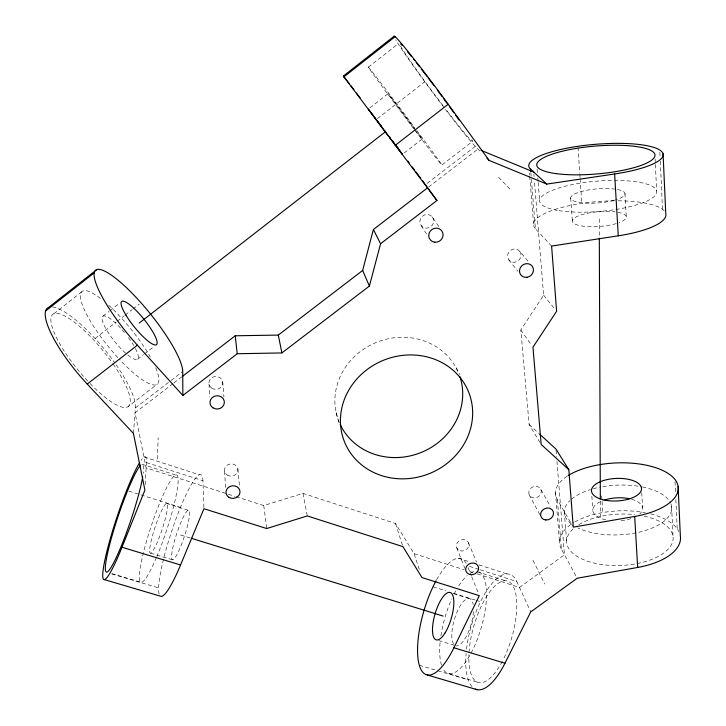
<?xml version="1.0" encoding="UTF-8"?>
<svg xmlns="http://www.w3.org/2000/svg" width="726" height="726" viewBox="0 0 726 726"><rect width="100%" height="100%" fill="white"/><g stroke="black" fill="none" stroke-linecap="round" stroke-linejoin="round"><path stroke-width="0.54" stroke-dasharray="3.63 2.72" d="M157.388 458.986L158.168 437.696M145.209 484.532L146.407 462.553A64.75 7.559 -71.4 0 0 141.08 460.32M133.43 433.395L135.444 407.885A67.709 17.932 50.6 0 0 116.006 364.615M540.035 442.57L529.109 424.483L520.832 329.985L543.602 295.183L534.418 180.919M53.887 313.696L82.936 290.926M368.309 67.191L398.193 43.769M103.038 316.091L109.063 311.39M109.925 310.719L119.4 303.332M370.024 107.784L388.174 93.627L416.098 130.344M95.079 338.516L116.269 322.017M117.149 321.328L124.219 315.828M125.099 315.138L132.159 309.639M133.04 308.949L139.22 304.14M377.357 118.692L424.783 81.766M137.559 359.288L143.576 354.633M144.429 353.97L153.885 346.656M404.146 153.004L422.26 138.984L417.287 131.96M90.042 383.51A59.568 15.772 50.6 0 0 128.393 406.424L157.379 384.099M414.845 130.281A61.274 0.753 53.1 0 0 441.835 165.029L472.481 141.425M135.444 407.885L170.238 381.105M171.136 380.415L182.734 371.494M427.233 183.342L475.294 146.362L481.701 152.859M173.042 383.591L135.054 412.804L146.117 467.862L235.042 496.348M173.922 382.911L181.872 376.794M428.567 187.072L477.971 149.075M236.104 496.684L263.765 505.55L303.005 493.39L395.525 523.5L414.074 553.684L419.583 570.3M112.094 573.676L141.28 582.343M448.94 673.71L478.978 682.631M111.55 573.912L158.631 587.897M419.319 665.288L436.698 670.443M437.787 670.77L468.206 679.799M150.6 553.167L172.661 559.864M438.731 640.586L454.204 645.278M180.511 534.953L190.239 537.957M128.829 491.094L180.484 507.338M433.032 586.771L445.964 590.837M453.514 593.215L475.076 599.994M476.156 600.329L480.467 601.691M166.49 503.399L188.297 510.26M453.686 593.705L468.769 598.442M175.565 474.995L141.842 464.186A56.964 6.652 -71.4 0 1 143.312 473.288M476.964 571.671L505.278 580.746M414.074 553.684L464.304 569.774M469.649 571.48L472.835 572.505M477.082 573.867L519.526 587.452L564.456 554.773L556.951 461.373M144.193 456.972L199.478 474.795M458.478 558.276L469.268 561.752M478.978 564.882L507.038 573.93M146.407 462.553L202.935 480.712L203.952 508.726M469.486 566.371L479.169 569.483M480.24 569.828L516.83 581.59L530.733 611.9M529.109 424.483L538.873 433.422M498.535 177.244L510.387 189.54M531.387 179.249L535.398 228.654L551.606 246.069M422.26 138.984L416.125 131.261M519.852 251.459A6.933 6.452 -40.1 0 1 514.888 262.213A6.933 6.452 -40.1 0 1 508.227 253.229A6.933 6.452 -40.1 0 1 519.852 251.459L528.582 261.85M543.602 295.183L555.254 309.557M508.799 259.835L517.937 271.306M415.553 130.508L388.174 93.627M520.832 329.985L531.677 345.367M432.36 217.047A7.042 6.725 -37.5 0 1 427.505 228.082A7.042 6.725 -37.5 0 1 420.436 218.816A7.042 6.725 -37.5 0 1 432.36 217.047L439.23 227.111M421.189 225.605L427.142 234.961M567.188 476.202A61.447 27.67 -2.7 0 0 557.387 499.688L572.705 526.187M540.952 489.596A6.443 5.672 -27.6 0 1 533.873 497.945A6.443 5.672 -27.6 0 1 530.243 488.807A6.443 5.672 -27.6 0 1 540.952 489.596L550.526 506.648M557.387 499.688L561.398 549.137L577.197 578.232M529.1 494.651L540.398 515.605M456.128 367.783L459.74 374.589M532.993 560.318L544.727 584.013M468.506 542.821L476.528 562.178M468.107 567.614L471.328 575.691M471.755 576.743L478.479 593.569M456.736 547.84L464.84 568.367M395.525 523.5L402.894 546.624M336.138 412.64L339.45 424.683M303.005 493.39L307.298 515.932M263.765 505.55L266.696 528.537M237.874 468.914L239.516 486.529M530.842 172.516L531.296 178.124M529.426 172.942L529.608 175.166M529.699 176.282L533.592 224.062M555.481 492.591L559.483 541.632M537.104 168.986L537.458 173.487M537.812 177.979L538.084 181.355M538.175 182.48L539.6 200.458M564.302 511.73L566.643 541.315M533.882 174.249L534.064 176.472M556.052 450.184L556.588 456.899M222.71 381.822L223.926 396.94M570.709 197.944L572.342 221.031M591.844 496.212L592.843 510.342M224.516 471.138L225.695 487.718M577.996 147.442L579.738 173.196M579.82 174.322L580.047 177.679M580.119 178.796L581.798 203.434M601.663 495.849L601.963 500.296M602.045 501.412L602.798 512.538M624.977 193.57L626.275 216.802M641.739 492.627L642.592 507.937M208.997 384.018L209.705 397.04M655.115 158.94L655.324 163.359M655.378 164.466L656.64 191.011M671.604 506.53L673.02 536.487M659.861 152.251L660.07 156.725M660.279 161.199L662.493 209.279M675.044 481.683L675.561 492.9M675.87 499.624L677.213 528.773M599.24 218.925L599.304 237.057M600.348 501.212L600.411 518.219M135.408 348.507A27.67 6.616 50.9 0 1 126.378 353.825M125.607 353.154A27.67 6.616 50.9 0 1 102.121 319.658A27.67 6.616 50.9 0 1 121.396 329.005M122.059 329.749A27.67 6.616 50.9 0 1 125.97 334.387M128.429 337.59A27.67 6.616 50.9 0 1 133.693 345.449M159.148 594.104A64.006 10.01 -71.8 0 1 177.87 513.908A64.006 10.01 -71.8 0 1 202.935 480.712M475.294 146.362A69.85 2.75 53.3 0 1 445.401 109.372M444.13 107.711A69.85 2.75 53.3 0 1 395.715 39.767M631.529 499.243A24.911 11.525 -2.5 0 1 639.788 513.899M630.921 518.645A24.911 11.525 -2.5 0 1 619.487 520.778M605.693 519.843A24.911 11.525 -2.5 0 1 603.714 500.287M52.417 306.916A67.709 17.932 50.6 0 1 114.762 362.846M561.398 549.137A60.557 29.212 -2.3 0 1 573.794 522.575M574.801 521.985A60.557 29.212 -2.3 0 1 645.205 512.701M650.678 513.908A60.557 29.212 -2.3 0 1 678.855 531.459M535.398 228.654A66.356 18.177 -4.5 0 1 614.641 200.812M618.071 200.803A66.356 18.177 -4.5 0 1 664.335 210.976M466.537 649.244A59.959 22.524 -74 0 1 489.397 586.726A59.959 22.524 -74 0 1 516.83 581.59M471.945 686.578A59.959 22.524 -74 0 1 466.11 653.518M339.414 422.831A64.596 59.414 -21.7 0 1 375.741 342.663A64.596 59.414 -21.7 0 1 458.623 373.055M436.644 579.738A60.594 20.673 -73.6 0 1 466.237 563.376M113.165 364.116A59.568 15.772 50.6 0 1 128.393 406.424M87.746 381.096A59.568 15.772 50.6 0 1 53.016 314.186A59.568 15.772 50.6 0 1 112.53 363.209M644.08 516.141A53.279 25.7 -2.3 0 1 666.931 550.399A53.279 25.7 -2.3 0 1 594.177 563.095A53.279 25.7 -2.3 0 1 573.685 528.419M578.849 524.662A53.279 25.7 -2.3 0 1 634.633 514.625M469.05 652.42A52.753 19.82 -74 0 1 506.775 580.891A52.753 19.82 -74 0 1 503.39 659.253M502.319 661.322A52.753 19.82 -74 0 1 468.932 654.553M471.855 139.528A61.447 2.423 53.3 0 1 445.682 109.218M443.041 105.76A61.447 2.423 53.3 0 1 400.516 46.056M617.781 212.273A27.053 7.405 -4.6 0 1 618.915 222.71M616.283 223.572A27.053 7.405 -4.6 0 1 579.938 225.641A27.053 7.405 -4.6 0 1 578.921 215.686A27.053 7.405 -4.6 0 1 615.094 211.865M453.659 644.107A24.602 8.721 -73.7 0 1 458.233 609.477A24.602 8.721 -73.7 0 1 473.17 604.567M473.425 611.601A24.602 8.721 -73.7 0 1 456.264 645.904M617.436 189.495A27.225 7.042 -4.7 0 1 614.904 200.077M613.942 200.34A27.225 7.042 -4.7 0 1 577.515 202.118A27.225 7.042 -4.7 0 1 578.141 192.535A27.225 7.042 -4.7 0 1 614.677 189.05M156.462 557.459A56.574 7.968 -71.6 0 1 143.167 553.802A56.574 7.968 -71.6 0 1 176.445 474.877A56.574 7.968 -71.6 0 1 156.898 556.425M155.718 367.764A59.723 14.284 50.9 0 1 119.436 359.334M117.921 357.7A59.723 14.284 50.9 0 1 81.312 301.644A59.723 14.284 50.9 0 1 101.431 299.139M108.673 305.256A59.723 14.284 50.9 0 1 150.327 357.02M416.706 130.362A61.274 0.753 53.1 0 1 441.835 165.029M413.575 128.602A61.274 0.753 53.1 0 1 368.254 67.028A61.274 0.753 53.1 0 1 414.664 127.622M670.878 503.78A53.751 24.884 -2.5 0 1 641.448 531.586A53.751 24.884 -2.5 0 1 577.869 527.938M571.389 523.99A53.751 24.884 -2.5 0 1 569.828 500.668M571.444 499.207A53.751 24.884 -2.5 0 1 590.383 489.605M593.333 488.734A53.751 24.884 -2.5 0 1 600.647 487.037M602.789 486.647A53.751 24.884 -2.5 0 1 641.439 486.774M642.446 486.964A53.751 24.884 -2.5 0 1 670.488 502.873M478.806 571.907A53.089 18.84 -73.7 0 1 477.844 637.927A53.089 18.84 -73.7 0 1 442.878 668.537M441.526 665.216A53.089 18.84 -73.7 0 1 440.31 640.323M440.909 635.794A53.089 18.84 -73.7 0 1 451.753 598.896M454.04 594.113A53.089 18.84 -73.7 0 1 456.073 590.302M458.687 585.946A53.089 18.84 -73.7 0 1 467.163 575.582M470.484 573.104A53.089 18.84 -73.7 0 1 475.911 571.326M211.783 388.165A6.951 6.434 -3.6 0 0 222.764 383.5A6.951 6.434 -3.6 0 0 213.008 377.057A6.951 6.434 -3.6 0 0 211.783 388.165M460.021 550.735A6.398 5.608 -22.3 0 0 468.878 544.246A6.398 5.608 -22.3 0 0 458.959 540.997A6.398 5.608 -22.3 0 0 460.021 550.735M227.211 475.067A6.77 6.126 -7 0 0 237.919 470.521A6.77 6.126 -7 0 0 228.445 464.477A6.77 6.126 -7 0 0 227.211 475.067M178.387 551.724A26.091 4.075 -71.8 0 0 189.241 510.795A26.091 4.075 -71.8 0 0 174.049 542.631A26.091 4.075 -71.8 0 0 178.387 551.724M156.099 544.917A26.209 3.694 -71.6 0 0 167.334 503.908A26.209 3.694 -71.6 0 0 152.415 535.988A26.209 3.694 -71.6 0 0 156.099 544.917M558.938 210.64A58.752 15.21 -4.7 0 0 655.442 195.112A58.752 15.21 -4.7 0 0 580.083 183.188A58.752 15.21 -4.7 0 0 558.938 210.64"/><path stroke-width="1.09" d="M182.761 376.122L235.197 335.784L278.294 335.085L362.655 270.453L373.382 229.507L427.668 187.762M182.861 395.461L182.734 371.494A67.99 15.137 51.1 0 0 138.648 300.174A67.99 15.137 51.1 0 0 94.071 274.319A67.99 15.137 51.1 0 0 137.377 345.195L182.861 395.461L237.23 353.743L281.888 352.936L369.389 286.062L380.578 243.755L436.934 200.512L428.331 188.669M139.628 462.553A64.75 7.559 -71.4 0 0 104.816 560.381A64.75 7.559 -71.4 0 0 121.986 547.25L144.91 490.086L133.43 433.395L87.238 384.063A67.709 17.932 50.6 0 1 48.751 307.316L96.758 269.627M104.245 579.575L161.145 596.382A64.006 10.01 -71.8 0 0 180.547 564.982L203.952 508.726L266.696 528.537L307.298 515.932L402.894 546.624L421.988 577.569L479.314 595.665L453.895 647.764A60.594 20.673 -73.6 0 1 419.102 664.499A60.594 20.673 -73.6 0 1 436.117 580.7M475.276 689.092A59.959 22.524 -74 0 0 504.969 663.228L530.733 611.9L577.197 578.232L637.673 567.46A60.557 29.212 -2.3 0 0 680.362 536.151L678.111 486.411M436.934 200.512L343.344 76.067L394.009 36.3A69.85 2.75 53.3 0 1 448.214 104.263L489.17 160.437L546.823 184.095L614.641 173.968A67.445 15.863 -4.9 0 0 660.841 150.772A67.445 15.863 -4.9 0 0 579.43 146.098A67.445 15.863 -4.9 0 0 530.57 169.149L530.751 171.39M45.638 310.973L94.226 272.84M343.861 76.911L395.171 36.645M139.265 323.034L385.397 131.787M87.238 384.063L137.377 345.195M395.18 145.363L448.214 104.263M568.131 475.594A61.447 27.67 -2.7 0 1 667.33 472.935A61.447 27.67 -2.7 0 1 634.687 516.44L573.259 527.149L568.83 469.686L555.962 449.067L539.681 434.166M663.074 153.83L665.778 213.707A66.356 18.177 -4.5 0 1 618.262 235.814L551.606 246.069L556.624 311.254L532.957 347.173L541.179 444.466L568.83 469.686M427.315 674.98L477.154 689.7M121.986 547.25L180.547 564.982M453.895 647.764L504.969 663.228M191.319 538.293L443.051 616.056M481.066 150.346L533.71 172.026M530.57 169.149L546.823 184.095M486.928 158.159L489.17 160.437M369.126 110.171L368.3 109.136L375.578 118.991M343.344 76.067L345.685 79.016M346.302 79.815L349.387 83.817M350.622 85.423L353.861 89.661M356.457 93.046L360.459 98.309M371.05 112.657L373.345 115.652M373.917 116.405L375.723 118.783M377.538 121.16L381.658 126.596M389.889 137.976L402.413 154.339L400.843 152.151M384.762 130.716L386.014 132.359M384.762 131.197L388.637 136.325M392.684 140.871L393.955 142.559M389.091 136.443L390.316 138.076M384.118 130.344L376.159 119.763M397.131 146.779L398.356 148.403M407.912 161.127L409.146 162.769M412.295 166.989L414.265 169.612M394.871 144.138L396.006 145.654M416.071 172.035L418.376 175.129M418.966 175.928L420.735 178.306M397.712 147.932L400.307 151.416M422.514 180.701L424.873 183.914M425.454 184.713L427.115 186.999M373.382 229.507L380.578 243.755M362.655 270.453L369.389 286.062M278.294 335.085L281.888 352.936M235.197 335.784L237.23 353.743M614.641 173.968L618.262 235.814M634.687 516.44L637.673 567.46M599.313 238.192L600.338 498.943M604.794 499.924A24.911 11.525 -2.5 0 1 629.315 498.717M459.966 376.703A64.596 59.414 -21.7 0 1 420.88 452.588A64.596 59.414 -21.7 0 1 340.213 424.601M142.713 477.027A56.964 6.652 -71.4 0 1 114.463 561.243A56.964 6.652 -71.4 0 1 110.76 540.416A56.964 6.652 -71.4 0 1 140.608 465.194M400.661 43.941A61.447 2.423 53.3 0 1 402.013 45.339M407.477 51.655A61.447 2.423 53.3 0 1 411.497 56.574M413.43 58.978A61.447 2.423 53.3 0 1 414.773 60.675M416.161 62.436A61.447 2.423 53.3 0 1 419.465 66.647M421.425 69.161A61.447 2.423 53.3 0 1 426.861 76.23M428.159 77.927A61.447 2.423 53.3 0 1 434.148 85.859M437.479 90.305A61.447 2.423 53.3 0 1 442.134 96.594M443.459 98.391A61.447 2.423 53.3 0 1 448.033 104.644M449.367 106.486A61.447 2.423 53.3 0 1 453.886 112.775M455.701 115.325A61.447 2.423 53.3 0 1 459.05 120.062M126.07 315.329A27.715 6.162 51.1 0 0 156.471 344.659A27.715 6.162 51.1 0 0 134.818 309.167A27.715 6.162 51.1 0 0 126.07 315.329M527.031 277.287A7.187 6.652 -39.4 0 0 532.212 266.179A7.187 6.652 -39.4 0 0 520.17 268.03A7.187 6.652 -39.4 0 0 527.031 277.287M434.783 242.23A7.305 6.942 -36.6 0 0 442.615 232.356A7.305 6.942 -36.6 0 0 430.337 231.013A7.305 6.942 -36.6 0 0 434.783 242.23M545.852 519.979A6.661 5.817 -27.5 0 0 553.185 511.385A6.661 5.817 -27.5 0 0 542.131 510.596A6.661 5.817 -27.5 0 0 545.852 519.979M212.945 407.821A7.206 6.634 -4.3 0 0 224.325 402.984A7.206 6.634 -4.3 0 0 214.215 396.369A7.206 6.634 -4.3 0 0 212.945 407.821M599.576 498.653A25.047 11.271 -2.7 0 0 640.922 491.23A25.047 11.271 -2.7 0 0 608.969 479.224A25.047 11.271 -2.7 0 0 599.576 498.653M556.225 173.641A59.341 13.957 -4.9 0 0 653.681 158.295A59.341 13.957 -4.9 0 0 577.678 148.186A59.341 13.957 -4.9 0 0 556.225 173.641M389.245 477.581A66.883 61.138 -21.8 0 0 470.457 397.358A66.883 61.138 -21.8 0 0 359.915 375.741A66.883 61.138 -21.8 0 0 389.245 477.581M228.881 497.283A7.015 6.298 -7.4 0 0 239.97 492.573A7.015 6.298 -7.4 0 0 230.169 486.375A7.015 6.298 -7.4 0 0 228.881 497.283M469.432 574.402A6.616 5.744 -22.3 0 0 478.597 567.714A6.616 5.744 -22.3 0 0 468.37 564.401A6.616 5.744 -22.3 0 0 469.432 574.402M444.911 633.145A24.702 8.422 -73.6 0 0 451.409 593.206A24.702 8.422 -73.6 0 0 433.168 622.128A24.702 8.422 -73.6 0 0 444.911 633.145"/></g></svg>
